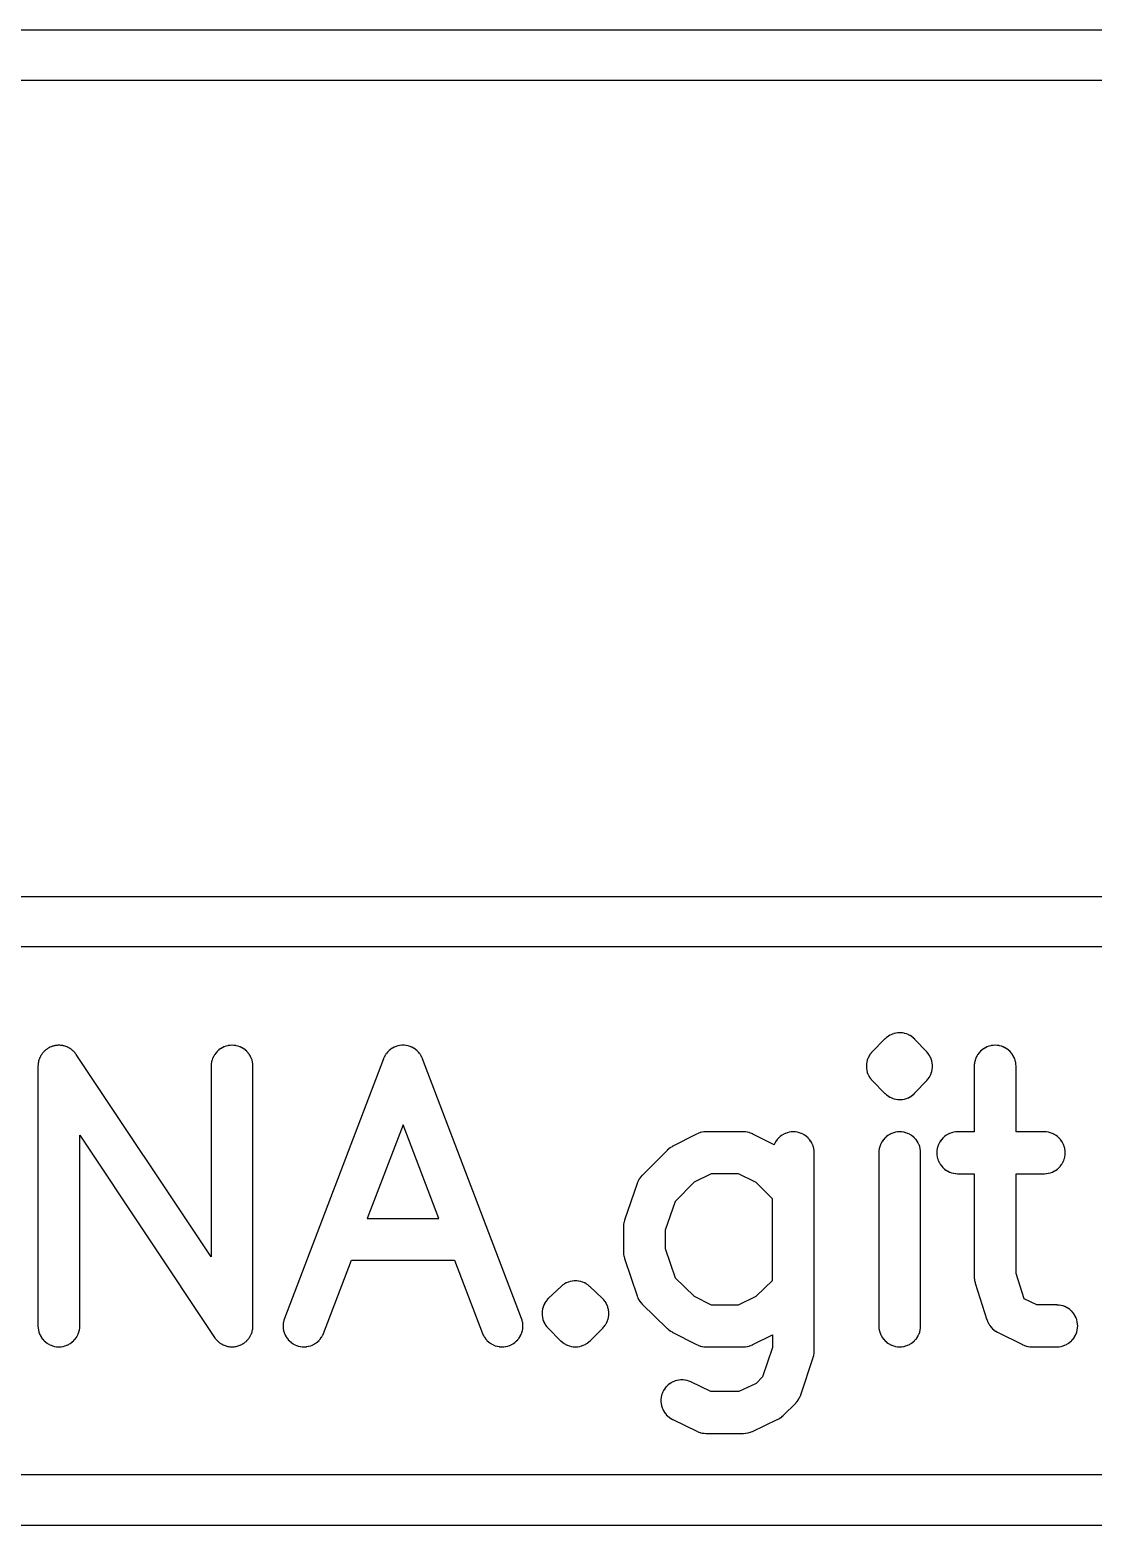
# Model space of a CAD drawing. Header units: inches. Extents: x -0.5 to 10, y -2.4 to 3.9.
# Drawn here: x 1.2877 to 1.4325, y -2.3883 to -2.1846 of the extents above; entities that cross this region are included whole.
import ezdxf

# ---------------------------------------------------------------- set-up
doc = ezdxf.new("R2010")
doc.units = ezdxf.units.IN

msp = doc.modelspace()

# ---------------------------------------------------------------- linework, layer by layer
for points in [[(0.60965, -2.18455), (1.47775, -2.18455)], [(-0.4567, -2.38835), (4.9655, -2.38835)]]:
    msp.add_lwpolyline(points)
for points in [[(2.40585, -2.30265), (2.40585, -2.19145), (0.60965, -2.19145), (0.60965, -2.30265)], [(0.60965, -2.30955), (0.60965, -2.38145), (4.96205, -2.38145), (4.96205, -2.30955)], [(1.402475, -2.323795), (1.402475, -2.323795), (1.402468, -2.323803), (1.402313, -2.323973), (1.402298, -2.32399), (1.402282, -2.324011), (1.402144, -2.324197), (1.402132, -2.324214), (1.402117, -2.324237), (1.401999, -2.324435), (1.401987, -2.324456), (1.401975, -2.324478), (1.401877, -2.324687), (1.401867, -2.324708), (1.401858, -2.324732), (1.40178, -2.324949), (1.401773, -2.32497), (1.401766, -2.324996), (1.40171, -2.32522), (1.401704, -2.325245), (1.401701, -2.325268), (1.401667, -2.325496), (1.401664, -2.325519), (1.401662, -2.325545), (1.401651, -2.325775), (1.40165, -2.3258), (1.401651, -2.325825), (1.401662, -2.326055), (1.401664, -2.326081), (1.401667, -2.326104), (1.401701, -2.326332), (1.401704, -2.326355), (1.40171, -2.32638), (1.401766, -2.326604), (1.401773, -2.32663), (1.40178, -2.326651), (1.401858, -2.326868), (1.401867, -2.326892), (1.401877, -2.326913), (1.401975, -2.327122), (1.401987, -2.327144), (1.401999, -2.327165), (1.402117, -2.327363), (1.402132, -2.327386), (1.402144, -2.327403), (1.402282, -2.327589), (1.402298, -2.32761), (1.402313, -2.327627), (1.402468, -2.327797), (1.402475, -2.327805), (1.402485, -2.327815), (1.404185, -2.329515), (1.4042, -2.32953), (1.404203, -2.329532), (1.404377, -2.32969), (1.404398, -2.329708), (1.404398, -2.329708), (1.404416, -2.329722), (1.404605, -2.329861), (1.404626, -2.329876), (1.404647, -2.329889), (1.404849, -2.330009), (1.404872, -2.330022), (1.404893, -2.330032), (1.405106, -2.330131), (1.405126, -2.33014), (1.405153, -2.33015), (1.405375, -2.330227), (1.405395, -2.330234), (1.405395, -2.330234), (1.405423, -2.330241), (1.405651, -2.330296), (1.405673, -2.330301), (1.4057, -2.330305), (1.405933, -2.330337), (1.405961, -2.33034), (1.405961, -2.33034), (1.405983, -2.330341), (1.406218, -2.330349), (1.406241, -2.33035), (1.406268, -2.330349), (1.406503, -2.330333), (1.40653, -2.330331), (1.406552, -2.330328), (1.406784, -2.330289), (1.406807, -2.330285), (1.406807, -2.330285), (1.406833, -2.330278), (1.40706, -2.330217), (1.407082, -2.33021), (1.407083, -2.33021), (1.407108, -2.330201), (1.407327, -2.330117), (1.40735, -2.330108), (1.407373, -2.330097), (1.407583, -2.329991), (1.407604, -2.32998), (1.407626, -2.329967), (1.407825, -2.329841), (1.407846, -2.329827), (1.407846, -2.329827), (1.407866, -2.329812), (1.408051, -2.329667), (1.408072, -2.329649), (1.408088, -2.329634), (1.408258, -2.329471), (1.408265, -2.329464), (1.408275, -2.329453), (1.409875, -2.327753), (1.409884, -2.327744), (1.409892, -2.327735), (1.410045, -2.327554), (1.410062, -2.327534), (1.410062, -2.327534), (1.410076, -2.327514), (1.41021, -2.32732), (1.410223, -2.3273), (1.410237, -2.327277), (1.410351, -2.32707), (1.410362, -2.327048), (1.410373, -2.327025), (1.410466, -2.326807), (1.410474, -2.326786), (1.410483, -2.32676), (1.410553, -2.326534), (1.41056, -2.32651), (1.410566, -2.326485), (1.410613, -2.326254), (1.410618, -2.326228), (1.410618, -2.326228), (1.410621, -2.326204), (1.410644, -2.325969), (1.410646, -2.325943), (1.410646, -2.325943), (1.410647, -2.325918), (1.410647, -2.325682), (1.410646, -2.325657), (1.410646, -2.325657), (1.410644, -2.325631), (1.410621, -2.325396), (1.410618, -2.325372), (1.410618, -2.325372), (1.410613, -2.325346), (1.410566, -2.325115), (1.41056, -2.32509), (1.410553, -2.325066), (1.410483, -2.32484), (1.410474, -2.324814), (1.410466, -2.324793), (1.410373, -2.324575), (1.410362, -2.324552), (1.410351, -2.32453), (1.410237, -2.324323), (1.410223, -2.3243), (1.41021, -2.32428), (1.410076, -2.324086), (1.410062, -2.324066), (1.410062, -2.324066), (1.410045, -2.324046), (1.409892, -2.323865), (1.409884, -2.323856), (1.409875, -2.323847), (1.408275, -2.322147), (1.408265, -2.322136), (1.408258, -2.322129), (1.408088, -2.321966), (1.408072, -2.321951), (1.408051, -2.321933), (1.407866, -2.321788), (1.407846, -2.321773), (1.407846, -2.321773), (1.407825, -2.321759), (1.407626, -2.321633), (1.407604, -2.32162), (1.407583, -2.321609), (1.407373, -2.321503), (1.40735, -2.321492), (1.407327, -2.321483), (1.407108, -2.321399), (1.407083, -2.32139), (1.407082, -2.32139), (1.40706, -2.321383), (1.406833, -2.321322), (1.406807, -2.321315), (1.406807, -2.321315), (1.406784, -2.321311), (1.406552, -2.321272), (1.40653, -2.321269), (1.406503, -2.321267), (1.406268, -2.321251), (1.406241, -2.32125), (1.406218, -2.321251), (1.405983, -2.321259), (1.405961, -2.32126), (1.405961, -2.32126), (1.405933, -2.321263), (1.4057, -2.321295), (1.405673, -2.321299), (1.405651, -2.321304), (1.405423, -2.321359), (1.405395, -2.321366), (1.405395, -2.321366), (1.405375, -2.321373), (1.405153, -2.32145), (1.405126, -2.32146), (1.405106, -2.321469), (1.404893, -2.321568), (1.404872, -2.321578), (1.404849, -2.321591), (1.404647, -2.321711), (1.404626, -2.321724), (1.404605, -2.321739), (1.404416, -2.321878), (1.404398, -2.321892), (1.404398, -2.321892), (1.404377, -2.32191), (1.404203, -2.322068), (1.4042, -2.32207), (1.404185, -2.322085), (1.402485, -2.323785)], [(1.28875, -2.325798), (1.28875, -2.3258), (1.28875, -2.3612), (1.28875, -2.36121), (1.288751, -2.361225), (1.288762, -2.361455), (1.288764, -2.361481), (1.288767, -2.361504), (1.288801, -2.361732), (1.288804, -2.361755), (1.28881, -2.36178), (1.288866, -2.362004), (1.288873, -2.36203), (1.28888, -2.362051), (1.288958, -2.362268), (1.288967, -2.362292), (1.288977, -2.362313), (1.289075, -2.362522), (1.289087, -2.362544), (1.289099, -2.362565), (1.289217, -2.362763), (1.289232, -2.362786), (1.289244, -2.362803), (1.289382, -2.362989), (1.289398, -2.36301), (1.289413, -2.363027), (1.289568, -2.363197), (1.289585, -2.363215), (1.289603, -2.363232), (1.289773, -2.363387), (1.28979, -2.363402), (1.289811, -2.363418), (1.289997, -2.363556), (1.290014, -2.363568), (1.290037, -2.363583), (1.290235, -2.363701), (1.290256, -2.363713), (1.290278, -2.363725), (1.290487, -2.363823), (1.290508, -2.363833), (1.290532, -2.363842), (1.290749, -2.36392), (1.29077, -2.363927), (1.290796, -2.363934), (1.29102, -2.36399), (1.291045, -2.363996), (1.291068, -2.363999), (1.291296, -2.364033), (1.291319, -2.364036), (1.291345, -2.364038), (1.291575, -2.364049), (1.2916, -2.36405), (1.291625, -2.364049), (1.291855, -2.364038), (1.291881, -2.364036), (1.291904, -2.364033), (1.292132, -2.363999), (1.292155, -2.363996), (1.29218, -2.36399), (1.292404, -2.363934), (1.29243, -2.363927), (1.292451, -2.36392), (1.292668, -2.363842), (1.292692, -2.363833), (1.292713, -2.363823), (1.292922, -2.363725), (1.292944, -2.363713), (1.292965, -2.363701), (1.293163, -2.363583), (1.293186, -2.363568), (1.293203, -2.363556), (1.293389, -2.363418), (1.29341, -2.363402), (1.293427, -2.363387), (1.293597, -2.363232), (1.293615, -2.363215), (1.293632, -2.363197), (1.293787, -2.363027), (1.293802, -2.36301), (1.293818, -2.362989), (1.293956, -2.362803), (1.293968, -2.362786), (1.293983, -2.362763), (1.294101, -2.362565), (1.294113, -2.362544), (1.294125, -2.362522), (1.294223, -2.362313), (1.294233, -2.362292), (1.294242, -2.362268), (1.29432, -2.362051), (1.294327, -2.36203), (1.294334, -2.362004), (1.29439, -2.36178), (1.294396, -2.361755), (1.294399, -2.361732), (1.294433, -2.361504), (1.294436, -2.361481), (1.294438, -2.361455), (1.294449, -2.361225), (1.29445, -2.36121), (1.29445, -2.3612), (1.29445, -2.335213), (1.312829, -2.362781), (1.31283, -2.362783), (1.312832, -2.362786), (1.312844, -2.362803), (1.312912, -2.362895), (1.31298, -2.362986), (1.312994, -2.363005), (1.312995, -2.363006), (1.312997, -2.363008), (1.312998, -2.36301), (1.313013, -2.363027), (1.313089, -2.363111), (1.313166, -2.363195), (1.31318, -2.363211), (1.313183, -2.363213), (1.313185, -2.363215), (1.313203, -2.363232), (1.313287, -2.363309), (1.313371, -2.363385), (1.313388, -2.3634), (1.31339, -2.363401), (1.313392, -2.363403), (1.313411, -2.363418), (1.313503, -2.363486), (1.313594, -2.363554), (1.313611, -2.363566), (1.313614, -2.363568), (1.313616, -2.36357), (1.313637, -2.363583), (1.313735, -2.363641), (1.313833, -2.3637), (1.313854, -2.363712), (1.313856, -2.363713), (1.313878, -2.363725), (1.313981, -2.363773), (1.314084, -2.363822), (1.314107, -2.363832), (1.314109, -2.363833), (1.314132, -2.363842), (1.314239, -2.36388), (1.314347, -2.363919), (1.31437, -2.363926), (1.314372, -2.363927), (1.314396, -2.363934), (1.314507, -2.363961), (1.314617, -2.363989), (1.314641, -2.363995), (1.314644, -2.363995), (1.314645, -2.363996), (1.314668, -2.363999), (1.314781, -2.364016), (1.314893, -2.364033), (1.314916, -2.364036), (1.314918, -2.364036), (1.31492, -2.364036), (1.314945, -2.364038), (1.315059, -2.364044), (1.315172, -2.364049), (1.315197, -2.36405), (1.3152, -2.36405), (1.315225, -2.364049), (1.315338, -2.364044), (1.315452, -2.364038), (1.315477, -2.364037), (1.315479, -2.364036), (1.315481, -2.364036), (1.315504, -2.364033), (1.315616, -2.364017), (1.315729, -2.364), (1.315753, -2.363996), (1.315753, -2.363996), (1.315756, -2.363995), (1.31578, -2.36399), (1.31589, -2.363962), (1.316001, -2.363935), (1.316023, -2.363929), (1.316025, -2.363928), (1.316027, -2.363927), (1.31603, -2.363927), (1.316051, -2.36392), (1.316158, -2.363881), (1.316265, -2.363843), (1.316285, -2.363835), (1.316288, -2.363834), (1.31629, -2.363833), (1.316292, -2.363833), (1.316313, -2.363823), (1.316416, -2.363774), (1.316519, -2.363726), (1.316539, -2.363716), (1.316541, -2.363715), (1.316544, -2.363713), (1.316565, -2.363701), (1.316662, -2.363643), (1.31676, -2.363584), (1.316779, -2.363573), (1.316781, -2.363571), (1.316783, -2.36357), (1.316786, -2.363568), (1.316803, -2.363556), (1.316895, -2.363488), (1.316986, -2.36342), (1.317005, -2.363406), (1.317006, -2.363405), (1.317008, -2.363403), (1.31701, -2.363402), (1.317027, -2.363387), (1.317111, -2.363311), (1.317195, -2.363234), (1.317211, -2.36322), (1.317213, -2.363217), (1.317215, -2.363215), (1.317232, -2.363197), (1.317309, -2.363113), (1.317385, -2.363029), (1.3174, -2.363012), (1.317401, -2.36301), (1.317403, -2.363008), (1.317418, -2.362989), (1.317486, -2.362897), (1.317554, -2.362806), (1.317566, -2.362789), (1.317568, -2.362786), (1.31757, -2.362784), (1.317583, -2.362763), (1.317641, -2.362665), (1.3177, -2.362567), (1.317712, -2.362546), (1.317713, -2.362544), (1.317725, -2.362522), (1.317773, -2.362419), (1.317822, -2.362316), (1.317832, -2.362293), (1.317833, -2.362291), (1.317842, -2.362268), (1.31788, -2.362161), (1.317919, -2.362053), (1.317926, -2.36203), (1.317927, -2.362028), (1.317934, -2.362004), (1.317961, -2.361893), (1.317989, -2.361783), (1.317995, -2.361759), (1.317995, -2.361756), (1.317996, -2.361755), (1.317999, -2.361732), (1.318016, -2.361619), (1.318033, -2.361507), (1.318036, -2.361484), (1.318036, -2.361482), (1.318036, -2.36148), (1.318038, -2.361455), (1.318044, -2.361341), (1.318049, -2.361228), (1.31805, -2.361203), (1.31805, -2.3612), (1.31805, -2.3258), (1.31805, -2.32579), (1.318049, -2.325775), (1.318038, -2.325545), (1.318036, -2.325519), (1.318033, -2.325496), (1.317999, -2.325268), (1.317996, -2.325245), (1.31799, -2.32522), (1.317934, -2.324996), (1.317927, -2.32497), (1.31792, -2.324949), (1.317842, -2.324732), (1.317833, -2.324708), (1.317823, -2.324687), (1.317725, -2.324478), (1.317713, -2.324456), (1.317701, -2.324435), (1.317583, -2.324237), (1.317568, -2.324214), (1.317556, -2.324197), (1.317418, -2.324011), (1.317402, -2.32399), (1.317387, -2.323973), (1.317232, -2.323803), (1.317215, -2.323785), (1.317197, -2.323768), (1.317027, -2.323613), (1.31701, -2.323598), (1.316989, -2.323582), (1.316803, -2.323444), (1.316786, -2.323432), (1.316763, -2.323417), (1.316565, -2.323299), (1.316544, -2.323287), (1.316522, -2.323275), (1.316313, -2.323177), (1.316292, -2.323167), (1.316268, -2.323158), (1.316051, -2.32308), (1.31603, -2.323073), (1.316004, -2.323066), (1.31578, -2.32301), (1.315755, -2.323004), (1.315732, -2.323001), (1.315504, -2.322967), (1.315481, -2.322964), (1.315455, -2.322962), (1.315225, -2.322951), (1.3152, -2.32295), (1.315175, -2.322951), (1.314945, -2.322962), (1.314919, -2.322964), (1.314896, -2.322967), (1.314668, -2.323001), (1.314645, -2.323004), (1.31462, -2.32301), (1.314396, -2.323066), (1.31437, -2.323073), (1.314349, -2.32308), (1.314132, -2.323158), (1.314108, -2.323167), (1.314087, -2.323177), (1.313878, -2.323275), (1.313856, -2.323287), (1.313835, -2.323299), (1.313637, -2.323417), (1.313614, -2.323432), (1.313597, -2.323444), (1.313411, -2.323582), (1.31339, -2.323598), (1.313373, -2.323613), (1.313203, -2.323768), (1.313185, -2.323785), (1.313168, -2.323803), (1.313013, -2.323973), (1.312998, -2.32399), (1.312982, -2.324011), (1.312844, -2.324197), (1.312832, -2.324214), (1.312817, -2.324237), (1.312699, -2.324435), (1.312687, -2.324456), (1.312675, -2.324478), (1.312577, -2.324687), (1.312567, -2.324708), (1.312558, -2.324732), (1.31248, -2.324949), (1.312473, -2.32497), (1.312466, -2.324996), (1.31241, -2.32522), (1.312404, -2.325245), (1.312401, -2.325268), (1.312367, -2.325496), (1.312364, -2.325519), (1.312362, -2.325545), (1.312351, -2.325775), (1.31235, -2.32579), (1.31235, -2.3258), (1.31235, -2.351787), (1.293971, -2.324219), (1.29397, -2.324217), (1.293968, -2.324214), (1.293956, -2.324197), (1.293888, -2.324105), (1.29382, -2.324014), (1.293806, -2.323995), (1.293805, -2.323994), (1.293803, -2.323992), (1.293802, -2.32399), (1.293787, -2.323973), (1.293711, -2.323889), (1.293634, -2.323805), (1.29362, -2.323789), (1.293617, -2.323787), (1.293615, -2.323785), (1.293597, -2.323768), (1.293513, -2.323691), (1.293429, -2.323615), (1.293412, -2.3236), (1.29341, -2.323599), (1.293408, -2.323597), (1.293389, -2.323582), (1.293297, -2.323514), (1.293206, -2.323446), (1.293189, -2.323434), (1.293186, -2.323432), (1.293184, -2.32343), (1.293163, -2.323417), (1.293065, -2.323359), (1.292967, -2.3233), (1.292946, -2.323288), (1.292944, -2.323287), (1.292922, -2.323275), (1.292819, -2.323227), (1.292716, -2.323178), (1.292693, -2.323168), (1.292691, -2.323167), (1.292668, -2.323158), (1.292561, -2.32312), (1.292453, -2.323081), (1.29243, -2.323074), (1.292428, -2.323073), (1.292404, -2.323066), (1.292293, -2.323039), (1.292183, -2.323011), (1.292159, -2.323005), (1.292156, -2.323005), (1.292155, -2.323004), (1.292132, -2.323001), (1.292019, -2.322984), (1.291907, -2.322967), (1.291884, -2.322964), (1.291882, -2.322964), (1.29188, -2.322964), (1.291855, -2.322962), (1.291741, -2.322956), (1.291628, -2.322951), (1.291603, -2.32295), (1.2916, -2.32295), (1.291575, -2.322951), (1.291462, -2.322956), (1.291348, -2.322962), (1.291323, -2.322963), (1.291321, -2.322964), (1.291319, -2.322964), (1.291296, -2.322967), (1.291184, -2.322983), (1.291071, -2.323), (1.291047, -2.323004), (1.291047, -2.323004), (1.291044, -2.323005), (1.29102, -2.32301), (1.29091, -2.323038), (1.290799, -2.323065), (1.290777, -2.323071), (1.290775, -2.323072), (1.290773, -2.323073), (1.29077, -2.323073), (1.290749, -2.32308), (1.290642, -2.323119), (1.290535, -2.323157), (1.290515, -2.323165), (1.290512, -2.323166), (1.29051, -2.323167), (1.290508, -2.323167), (1.290487, -2.323177), (1.290384, -2.323226), (1.290281, -2.323274), (1.290261, -2.323284), (1.290259, -2.323285), (1.290256, -2.323287), (1.290235, -2.323299), (1.290138, -2.323357), (1.29004, -2.323416), (1.290021, -2.323427), (1.290019, -2.323429), (1.290017, -2.32343), (1.290014, -2.323432), (1.289997, -2.323444), (1.289905, -2.323512), (1.289814, -2.32358), (1.289795, -2.323594), (1.289794, -2.323595), (1.289792, -2.323597), (1.28979, -2.323598), (1.289773, -2.323613), (1.289689, -2.323689), (1.289605, -2.323766), (1.289589, -2.32378), (1.289587, -2.323783), (1.289585, -2.323785), (1.289568, -2.323803), (1.289491, -2.323887), (1.289415, -2.323971), (1.2894, -2.323988), (1.289399, -2.32399), (1.289397, -2.323992), (1.289382, -2.324011), (1.289314, -2.324103), (1.289246, -2.324194), (1.289234, -2.324211), (1.289232, -2.324214), (1.28923, -2.324216), (1.289217, -2.324237), (1.289159, -2.324335), (1.2891, -2.324433), (1.289088, -2.324454), (1.289087, -2.324456), (1.289075, -2.324478), (1.289027, -2.324581), (1.288978, -2.324684), (1.288968, -2.324707), (1.288967, -2.324709), (1.288958, -2.324732), (1.28892, -2.324839), (1.288881, -2.324947), (1.288874, -2.32497), (1.288873, -2.324972), (1.288866, -2.324996), (1.288839, -2.325107), (1.288811, -2.325217), (1.288805, -2.325241), (1.288805, -2.325244), (1.288804, -2.325245), (1.288801, -2.325268), (1.288784, -2.325381), (1.288767, -2.325493), (1.288764, -2.325516), (1.288764, -2.325518), (1.288764, -2.32552), (1.288762, -2.325545), (1.288756, -2.325659), (1.288751, -2.325772), (1.28875, -2.32578), (1.28875, -2.32579), (1.28875, -2.325796), (1.28875, -2.325798)], [(1.331463, -2.35225), (1.345537, -2.35225), (1.349337, -2.362216), (1.349339, -2.36222), (1.349346, -2.362238), (1.349439, -2.362449), (1.34945, -2.362472), (1.349461, -2.362493), (1.349574, -2.362694), (1.349586, -2.362715), (1.3496, -2.362736), (1.349732, -2.362925), (1.349746, -2.362944), (1.349762, -2.362964), (1.349912, -2.363139), (1.349928, -2.363157), (1.349946, -2.363175), (1.350112, -2.363334), (1.350131, -2.363352), (1.350149, -2.363367), (1.35033, -2.363509), (1.350353, -2.363526), (1.35037, -2.363538), (1.350565, -2.363662), (1.350584, -2.363673), (1.350607, -2.363686), (1.350813, -2.36379), (1.350835, -2.363801), (1.350858, -2.363811), (1.351073, -2.363894), (1.351096, -2.363903), (1.351119, -2.36391), (1.351341, -2.363972), (1.351365, -2.363978), (1.351389, -2.363983), (1.351616, -2.364024), (1.351642, -2.364027), (1.351665, -2.36403), (1.351895, -2.364048), (1.351923, -2.364049), (1.351944, -2.364049), (1.352174, -2.364044), (1.3522, -2.364043), (1.352223, -2.364041), (1.352452, -2.364013), (1.352479, -2.364009), (1.352501, -2.364005), (1.352726, -2.363956), (1.35275, -2.36395), (1.352773, -2.363943), (1.352992, -2.363871), (1.353015, -2.363863), (1.353038, -2.363854), (1.353249, -2.363761), (1.353272, -2.36375), (1.353293, -2.363739), (1.353494, -2.363626), (1.353515, -2.363614), (1.353536, -2.3636), (1.353725, -2.363468), (1.353744, -2.363454), (1.353764, -2.363438), (1.353939, -2.363288), (1.353957, -2.363272), (1.353975, -2.363254), (1.354134, -2.363088), (1.354152, -2.363069), (1.354167, -2.363051), (1.354309, -2.36287), (1.354326, -2.362847), (1.354338, -2.36283), (1.354462, -2.362635), (1.354473, -2.362616), (1.354486, -2.362593), (1.35459, -2.362387), (1.354601, -2.362365), (1.354611, -2.362342), (1.354694, -2.362127), (1.354703, -2.362104), (1.35471, -2.362081), (1.354772, -2.361859), (1.354778, -2.361835), (1.354783, -2.361811), (1.354824, -2.361584), (1.354827, -2.361558), (1.35483, -2.361535), (1.354848, -2.361305), (1.354849, -2.361277), (1.354849, -2.361256), (1.354844, -2.361026), (1.354843, -2.361), (1.354841, -2.360977), (1.354813, -2.360748), (1.354809, -2.360721), (1.354805, -2.360699), (1.354756, -2.360474), (1.35475, -2.36045), (1.354743, -2.360427), (1.354671, -2.360208), (1.354665, -2.360189), (1.354663, -2.360184), (1.341163, -2.324784), (1.34116, -2.324777), (1.341154, -2.324762), (1.341063, -2.324554), (1.341052, -2.324531), (1.341041, -2.324511), (1.340931, -2.324313), (1.340919, -2.324293), (1.340905, -2.324272), (1.340776, -2.324086), (1.340762, -2.324066), (1.340747, -2.324048), (1.340601, -2.323875), (1.340585, -2.323857), (1.340568, -2.323839), (1.340405, -2.323681), (1.340389, -2.323666), (1.340369, -2.323649), (1.340192, -2.323507), (1.340174, -2.323494), (1.340153, -2.323479), (1.339963, -2.323355), (1.339944, -2.323343), (1.339922, -2.323331), (1.339721, -2.323225), (1.339696, -2.323213), (1.339677, -2.323205), (1.339467, -2.32312), (1.339445, -2.323111), (1.339422, -2.323104), (1.339204, -2.323039), (1.339182, -2.323033), (1.339157, -2.323027), (1.338935, -2.322984), (1.338912, -2.32298), (1.338887, -2.322977), (1.338662, -2.322955), (1.338634, -2.322953), (1.338613, -2.322953), (1.338387, -2.322953), (1.338366, -2.322953), (1.338338, -2.322955), (1.338113, -2.322977), (1.338088, -2.32298), (1.338065, -2.322984), (1.337843, -2.323027), (1.337818, -2.323033), (1.337796, -2.323039), (1.337578, -2.323104), (1.337555, -2.323111), (1.337533, -2.32312), (1.337323, -2.323205), (1.337304, -2.323213), (1.337279, -2.323225), (1.337078, -2.323331), (1.337056, -2.323343), (1.337037, -2.323355), (1.336847, -2.323479), (1.336826, -2.323494), (1.336808, -2.323507), (1.336631, -2.323649), (1.336611, -2.323666), (1.336595, -2.323681), (1.336432, -2.323839), (1.336415, -2.323857), (1.336399, -2.323875), (1.336253, -2.324048), (1.336238, -2.324066), (1.336224, -2.324086), (1.336095, -2.324272), (1.336081, -2.324293), (1.336069, -2.324313), (1.335959, -2.324511), (1.335948, -2.324531), (1.335937, -2.324554), (1.335846, -2.324762), (1.33584, -2.324777), (1.335837, -2.324784), (1.322337, -2.360184), (1.322335, -2.360189), (1.322329, -2.360208), (1.322257, -2.360427), (1.32225, -2.36045), (1.322244, -2.360474), (1.322195, -2.360699), (1.322191, -2.360721), (1.322187, -2.360748), (1.322159, -2.360977), (1.322157, -2.361), (1.322156, -2.361026), (1.322151, -2.361256), (1.322151, -2.361277), (1.322152, -2.361305), (1.32217, -2.361535), (1.322173, -2.361558), (1.322176, -2.361584), (1.322217, -2.361811), (1.322222, -2.361835), (1.322228, -2.361859), (1.32229, -2.362081), (1.322297, -2.362104), (1.322306, -2.362127), (1.322389, -2.362342), (1.322399, -2.362365), (1.32241, -2.362387), (1.322514, -2.362593), (1.322527, -2.362616), (1.322538, -2.362635), (1.322662, -2.36283), (1.322674, -2.362847), (1.322691, -2.36287), (1.322833, -2.363051), (1.322848, -2.363069), (1.322866, -2.363088), (1.323025, -2.363254), (1.323043, -2.363272), (1.323061, -2.363288), (1.323236, -2.363438), (1.323256, -2.363454), (1.323275, -2.363468), (1.323464, -2.3636), (1.323485, -2.363614), (1.323506, -2.363626), (1.323707, -2.363739), (1.323728, -2.36375), (1.323751, -2.363761), (1.323962, -2.363854), (1.323985, -2.363863), (1.324008, -2.363871), (1.324227, -2.363943), (1.32425, -2.36395), (1.324274, -2.363956), (1.324499, -2.364005), (1.324521, -2.364009), (1.324548, -2.364013), (1.324777, -2.364041), (1.3248, -2.364043), (1.324826, -2.364044), (1.325056, -2.364049), (1.325077, -2.364049), (1.325105, -2.364048), (1.325335, -2.36403), (1.325358, -2.364027), (1.325384, -2.364024), (1.325611, -2.363983), (1.325635, -2.363978), (1.325659, -2.363972), (1.325881, -2.36391), (1.325904, -2.363903), (1.325927, -2.363894), (1.326142, -2.363811), (1.326165, -2.363801), (1.326187, -2.36379), (1.326393, -2.363686), (1.326416, -2.363673), (1.326435, -2.363662), (1.32663, -2.363538), (1.326647, -2.363526), (1.32667, -2.363509), (1.326851, -2.363367), (1.326869, -2.363352), (1.326888, -2.363334), (1.327054, -2.363175), (1.327072, -2.363157), (1.327088, -2.363139), (1.327238, -2.362964), (1.327254, -2.362944), (1.327268, -2.362925), (1.3274, -2.362736), (1.327414, -2.362715), (1.327426, -2.362694), (1.327539, -2.362493), (1.32755, -2.362472), (1.327561, -2.362449), (1.327654, -2.362238), (1.327661, -2.36222), (1.327663, -2.362216)], [(1.41635, -2.34045), (1.41635, -2.3545), (1.41635, -2.35451), (1.416351, -2.354526), (1.416363, -2.354768), (1.416365, -2.354795), (1.416365, -2.354795), (1.416368, -2.354819), (1.416406, -2.355059), (1.416411, -2.355088), (1.416411, -2.355088), (1.416416, -2.355109), (1.416478, -2.355344), (1.41648, -2.355351), (1.416486, -2.355369), (1.418086, -2.360369), (1.418088, -2.360377), (1.418094, -2.360392), (1.418176, -2.360611), (1.418185, -2.360632), (1.418196, -2.360657), (1.4183, -2.360867), (1.418312, -2.360891), (1.418324, -2.36091), (1.418448, -2.361109), (1.418462, -2.361129), (1.418462, -2.361129), (1.418477, -2.36115), (1.41862, -2.361335), (1.418633, -2.361351), (1.418652, -2.361373), (1.418813, -2.361543), (1.418831, -2.36156), (1.418849, -2.361577), (1.419027, -2.36173), (1.419042, -2.361744), (1.419066, -2.361761), (1.419257, -2.361896), (1.419275, -2.361907), (1.419275, -2.361907), (1.419299, -2.361922), (1.419503, -2.362037), (1.419517, -2.362045), (1.419525, -2.362049), (1.422925, -2.363749), (1.422934, -2.363753), (1.422946, -2.363759), (1.423146, -2.363847), (1.423164, -2.363855), (1.423189, -2.363864), (1.423395, -2.363934), (1.423414, -2.36394), (1.42344, -2.363946), (1.423652, -2.363996), (1.423675, -2.364001), (1.423697, -2.364005), (1.423913, -2.364035), (1.423934, -2.364038), (1.423959, -2.364039), (1.424177, -2.364049), (1.424189, -2.36405), (1.4242, -2.36405), (1.4276, -2.36405), (1.42761, -2.36405), (1.427625, -2.364049), (1.427855, -2.364038), (1.427881, -2.364036), (1.427904, -2.364033), (1.428132, -2.363999), (1.428155, -2.363996), (1.42818, -2.36399), (1.428404, -2.363934), (1.42843, -2.363927), (1.428451, -2.36392), (1.428668, -2.363842), (1.428692, -2.363833), (1.428713, -2.363823), (1.428922, -2.363725), (1.428944, -2.363713), (1.428965, -2.363701), (1.429163, -2.363583), (1.429186, -2.363568), (1.429203, -2.363556), (1.429389, -2.363418), (1.42941, -2.363402), (1.429427, -2.363387), (1.429597, -2.363232), (1.429615, -2.363215), (1.429632, -2.363197), (1.429787, -2.363027), (1.429802, -2.36301), (1.429818, -2.362989), (1.429956, -2.362803), (1.429968, -2.362786), (1.429983, -2.362763), (1.430101, -2.362565), (1.430113, -2.362544), (1.430125, -2.362522), (1.430223, -2.362313), (1.430233, -2.362292), (1.430242, -2.362268), (1.43032, -2.362051), (1.430327, -2.36203), (1.430334, -2.362004), (1.43039, -2.36178), (1.430396, -2.361755), (1.430399, -2.361732), (1.430433, -2.361504), (1.430436, -2.361481), (1.430438, -2.361455), (1.430449, -2.361225), (1.43045, -2.3612), (1.430449, -2.361175), (1.430438, -2.360945), (1.430436, -2.360919), (1.430433, -2.360896), (1.430399, -2.360668), (1.430396, -2.360645), (1.43039, -2.36062), (1.430334, -2.360396), (1.430327, -2.36037), (1.43032, -2.360349), (1.430242, -2.360132), (1.430233, -2.360108), (1.430223, -2.360087), (1.430125, -2.359878), (1.430113, -2.359856), (1.430101, -2.359835), (1.429983, -2.359637), (1.429968, -2.359614), (1.429956, -2.359597), (1.429818, -2.359411), (1.429802, -2.35939), (1.429787, -2.359373), (1.429632, -2.359203), (1.429615, -2.359185), (1.429597, -2.359168), (1.429427, -2.359013), (1.42941, -2.358998), (1.429389, -2.358982), (1.429203, -2.358844), (1.429186, -2.358832), (1.429163, -2.358817), (1.428965, -2.358699), (1.428944, -2.358687), (1.428922, -2.358675), (1.428713, -2.358577), (1.428692, -2.358567), (1.428668, -2.358558), (1.428451, -2.35848), (1.42843, -2.358473), (1.428404, -2.358466), (1.42818, -2.35841), (1.428155, -2.358404), (1.428132, -2.358401), (1.427904, -2.358367), (1.427881, -2.358364), (1.427855, -2.358362), (1.427625, -2.358351), (1.42761, -2.35835), (1.4276, -2.35835), (1.424873, -2.35835), (1.423148, -2.357488), (1.42205, -2.354055), (1.42205, -2.34045), (1.4259, -2.34045), (1.42591, -2.34045), (1.425925, -2.340449), (1.426155, -2.340438), (1.426181, -2.340436), (1.426204, -2.340433), (1.426432, -2.340399), (1.426455, -2.340396), (1.42648, -2.34039), (1.426704, -2.340334), (1.42673, -2.340327), (1.426751, -2.34032), (1.426968, -2.340242), (1.426992, -2.340233), (1.427013, -2.340223), (1.427222, -2.340125), (1.427244, -2.340113), (1.427265, -2.340101), (1.427463, -2.339983), (1.427486, -2.339968), (1.427503, -2.339956), (1.427689, -2.339818), (1.42771, -2.339802), (1.427727, -2.339787), (1.427897, -2.339632), (1.427915, -2.339615), (1.427932, -2.339597), (1.428087, -2.339427), (1.428102, -2.33941), (1.428118, -2.339389), (1.428256, -2.339203), (1.428268, -2.339186), (1.428283, -2.339163), (1.428401, -2.338965), (1.428413, -2.338944), (1.428425, -2.338922), (1.428523, -2.338713), (1.428533, -2.338692), (1.428542, -2.338668), (1.42862, -2.338451), (1.428627, -2.33843), (1.428634, -2.338404), (1.42869, -2.33818), (1.428696, -2.338155), (1.428699, -2.338132), (1.428733, -2.337904), (1.428736, -2.337881), (1.428738, -2.337855), (1.428749, -2.337625), (1.42875, -2.3376), (1.428749, -2.337575), (1.428738, -2.337345), (1.428736, -2.337319), (1.428733, -2.337296), (1.428699, -2.337068), (1.428696, -2.337045), (1.42869, -2.33702), (1.428634, -2.336796), (1.428627, -2.33677), (1.42862, -2.336749), (1.428542, -2.336532), (1.428533, -2.336508), (1.428523, -2.336487), (1.428425, -2.336278), (1.428413, -2.336256), (1.428401, -2.336235), (1.428283, -2.336037), (1.428268, -2.336014), (1.428256, -2.335997), (1.428118, -2.335811), (1.428102, -2.33579), (1.428087, -2.335773), (1.427932, -2.335603), (1.427915, -2.335585), (1.427897, -2.335568), (1.427727, -2.335413), (1.42771, -2.335398), (1.427689, -2.335382), (1.427503, -2.335244), (1.427486, -2.335232), (1.427463, -2.335217), (1.427265, -2.335099), (1.427244, -2.335087), (1.427222, -2.335075), (1.427013, -2.334977), (1.426992, -2.334967), (1.426968, -2.334958), (1.426751, -2.33488), (1.42673, -2.334873), (1.426704, -2.334866), (1.42648, -2.33481), (1.426455, -2.334804), (1.426432, -2.334801), (1.426204, -2.334767), (1.426181, -2.334764), (1.426155, -2.334762), (1.425925, -2.334751), (1.42591, -2.33475), (1.4259, -2.33475), (1.42205, -2.33475), (1.42205, -2.3258), (1.42205, -2.32579), (1.422049, -2.325775), (1.422038, -2.325545), (1.422036, -2.325519), (1.422033, -2.325496), (1.421999, -2.325268), (1.421996, -2.325245), (1.42199, -2.32522), (1.421934, -2.324996), (1.421927, -2.32497), (1.42192, -2.324949), (1.421842, -2.324732), (1.421833, -2.324708), (1.421823, -2.324687), (1.421725, -2.324478), (1.421713, -2.324456), (1.421701, -2.324435), (1.421583, -2.324237), (1.421568, -2.324214), (1.421556, -2.324197), (1.421418, -2.324011), (1.421402, -2.32399), (1.421387, -2.323973), (1.421232, -2.323803), (1.421215, -2.323785), (1.421197, -2.323768), (1.421027, -2.323613), (1.42101, -2.323598), (1.420989, -2.323582), (1.420803, -2.323444), (1.420786, -2.323432), (1.420763, -2.323417), (1.420565, -2.323299), (1.420544, -2.323287), (1.420522, -2.323275), (1.420313, -2.323177), (1.420292, -2.323167), (1.420268, -2.323158), (1.420051, -2.32308), (1.42003, -2.323073), (1.420004, -2.323066), (1.41978, -2.32301), (1.419755, -2.323004), (1.419732, -2.323001), (1.419504, -2.322967), (1.419481, -2.322964), (1.419455, -2.322962), (1.419225, -2.322951), (1.4192, -2.32295), (1.419175, -2.322951), (1.418945, -2.322962), (1.418919, -2.322964), (1.418896, -2.322967), (1.418668, -2.323001), (1.418645, -2.323004), (1.41862, -2.32301), (1.418396, -2.323066), (1.41837, -2.323073), (1.418349, -2.32308), (1.418132, -2.323158), (1.418108, -2.323167), (1.418087, -2.323177), (1.417878, -2.323275), (1.417856, -2.323287), (1.417835, -2.323299), (1.417637, -2.323417), (1.417614, -2.323432), (1.417597, -2.323444), (1.417411, -2.323582), (1.41739, -2.323598), (1.417373, -2.323613), (1.417203, -2.323768), (1.417185, -2.323785), (1.417168, -2.323803), (1.417013, -2.323973), (1.416998, -2.32399), (1.416982, -2.324011), (1.416844, -2.324197), (1.416832, -2.324214), (1.416817, -2.324237), (1.416699, -2.324435), (1.416687, -2.324456), (1.416675, -2.324478), (1.416577, -2.324687), (1.416567, -2.324708), (1.416558, -2.324732), (1.41648, -2.324949), (1.416473, -2.32497), (1.416466, -2.324996), (1.41641, -2.32522), (1.416404, -2.325245), (1.416401, -2.325268), (1.416367, -2.325496), (1.416364, -2.325519), (1.416362, -2.325545), (1.416351, -2.325775), (1.41635, -2.32579), (1.41635, -2.3258), (1.41635, -2.33475), (1.4141, -2.33475), (1.41409, -2.33475), (1.414075, -2.334751), (1.413845, -2.334762), (1.413819, -2.334764), (1.413796, -2.334767), (1.413568, -2.334801), (1.413545, -2.334804), (1.41352, -2.33481), (1.413296, -2.334866), (1.41327, -2.334873), (1.413249, -2.33488), (1.413032, -2.334958), (1.413008, -2.334967), (1.412987, -2.334977), (1.412778, -2.335075), (1.412756, -2.335087), (1.412735, -2.335099), (1.412537, -2.335217), (1.412514, -2.335232), (1.412497, -2.335244), (1.412311, -2.335382), (1.41229, -2.335398), (1.412273, -2.335413), (1.412103, -2.335568), (1.412085, -2.335585), (1.412068, -2.335603), (1.411913, -2.335773), (1.411898, -2.33579), (1.411882, -2.335811), (1.411744, -2.335997), (1.411732, -2.336014), (1.411717, -2.336037), (1.411599, -2.336235), (1.411587, -2.336256), (1.411575, -2.336278), (1.411477, -2.336487), (1.411467, -2.336508), (1.411458, -2.336532), (1.41138, -2.336749), (1.411373, -2.33677), (1.411366, -2.336796), (1.41131, -2.33702), (1.411304, -2.337045), (1.411301, -2.337068), (1.411267, -2.337296), (1.411264, -2.337319), (1.411262, -2.337345), (1.411251, -2.337575), (1.41125, -2.3376), (1.411251, -2.337625), (1.411262, -2.337855), (1.411264, -2.337881), (1.411267, -2.337904), (1.411301, -2.338132), (1.411304, -2.338155), (1.41131, -2.33818), (1.411366, -2.338404), (1.411373, -2.33843), (1.41138, -2.338451), (1.411458, -2.338668), (1.411467, -2.338692), (1.411477, -2.338713), (1.411575, -2.338922), (1.411587, -2.338944), (1.411599, -2.338965), (1.411717, -2.339163), (1.411732, -2.339186), (1.411744, -2.339203), (1.411882, -2.339389), (1.411898, -2.33941), (1.411913, -2.339427), (1.412068, -2.339597), (1.412085, -2.339615), (1.412103, -2.339632), (1.412273, -2.339787), (1.41229, -2.339802), (1.412311, -2.339818), (1.412497, -2.339956), (1.412514, -2.339968), (1.412537, -2.339983), (1.412735, -2.340101), (1.412756, -2.340113), (1.412778, -2.340125), (1.412987, -2.340223), (1.413008, -2.340233), (1.413032, -2.340242), (1.413249, -2.34032), (1.41327, -2.340327), (1.413296, -2.340334), (1.41352, -2.34039), (1.413545, -2.340396), (1.413568, -2.340399), (1.413796, -2.340433), (1.413819, -2.340436), (1.413845, -2.340438), (1.414075, -2.340449), (1.41409, -2.34045), (1.4141, -2.34045)], [(1.343363, -2.34655), (1.3385, -2.333798), (1.333637, -2.34655)], [(1.389071, -2.336499), (1.386175, -2.335051), (1.386166, -2.335047), (1.386154, -2.335041), (1.385954, -2.334953), (1.385936, -2.334945), (1.385911, -2.334936), (1.385705, -2.334866), (1.385686, -2.33486), (1.38566, -2.334854), (1.385448, -2.334804), (1.385425, -2.334799), (1.385403, -2.334795), (1.385187, -2.334765), (1.385166, -2.334762), (1.385141, -2.334761), (1.384923, -2.334751), (1.384911, -2.33475), (1.3849, -2.33475), (1.3798, -2.33475), (1.37979, -2.33475), (1.379776, -2.334751), (1.379553, -2.334761), (1.37953, -2.334763), (1.379506, -2.334766), (1.379284, -2.334797), (1.379262, -2.334801), (1.379238, -2.334806), (1.379021, -2.334859), (1.378996, -2.334866), (1.378975, -2.334873), (1.378764, -2.334946), (1.378744, -2.334953), (1.37872, -2.334963), (1.378516, -2.335056), (1.378504, -2.335062), (1.378495, -2.335066), (1.375195, -2.336766), (1.375181, -2.336774), (1.375172, -2.336779), (1.374963, -2.336901), (1.37494, -2.336915), (1.37494, -2.336915), (1.374919, -2.336929), (1.374724, -2.337072), (1.374703, -2.337088), (1.374703, -2.337088), (1.374684, -2.337105), (1.374503, -2.337267), (1.3745, -2.337271), (1.374485, -2.337285), (1.371085, -2.340685), (1.371074, -2.340696), (1.371069, -2.340701), (1.370924, -2.34086), (1.370911, -2.340875), (1.370895, -2.340895), (1.370765, -2.341067), (1.370751, -2.341086), (1.370739, -2.341104), (1.370625, -2.341287), (1.370614, -2.341306), (1.370603, -2.341327), (1.370507, -2.341519), (1.370496, -2.341542), (1.370488, -2.341561), (1.37041, -2.341761), (1.370406, -2.341769), (1.370402, -2.341783), (1.368702, -2.346783), (1.368697, -2.346796), (1.368694, -2.346809), (1.368624, -2.347056), (1.368617, -2.347086), (1.368617, -2.347086), (1.368613, -2.347109), (1.368571, -2.347362), (1.368567, -2.347394), (1.368567, -2.347394), (1.368565, -2.347416), (1.368551, -2.347673), (1.36855, -2.347691), (1.36855, -2.3477), (1.36855, -2.3511), (1.36855, -2.351109), (1.368551, -2.351127), (1.368564, -2.351378), (1.368567, -2.351408), (1.368567, -2.351408), (1.36857, -2.351432), (1.36861, -2.35168), (1.368616, -2.351708), (1.368616, -2.351708), (1.368622, -2.351733), (1.368688, -2.351976), (1.368691, -2.351984), (1.368696, -2.352001), (1.370396, -2.357101), (1.370399, -2.357111), (1.370404, -2.357124), (1.370486, -2.357333), (1.370495, -2.357355), (1.370505, -2.357377), (1.370606, -2.357578), (1.370618, -2.3576), (1.370629, -2.35762), (1.370749, -2.35781), (1.370762, -2.35783), (1.370776, -2.357849), (1.370914, -2.358027), (1.370929, -2.358046), (1.370945, -2.358064), (1.371098, -2.358228), (1.37111, -2.35824), (1.371115, -2.358245), (1.374515, -2.361545), (1.374525, -2.361555), (1.374533, -2.361562), (1.374706, -2.361714), (1.374726, -2.361731), (1.374745, -2.361745), (1.374932, -2.361879), (1.374953, -2.361893), (1.374974, -2.361906), (1.375173, -2.362022), (1.37518, -2.362026), (1.375195, -2.362034), (1.378495, -2.363734), (1.378504, -2.363738), (1.378516, -2.363744), (1.37872, -2.363837), (1.378744, -2.363847), (1.378764, -2.363854), (1.378975, -2.363927), (1.378996, -2.363934), (1.379021, -2.363941), (1.379238, -2.363994), (1.379262, -2.363999), (1.379284, -2.364003), (1.379506, -2.364034), (1.37953, -2.364037), (1.379553, -2.364039), (1.379776, -2.364049), (1.37979, -2.36405), (1.3798, -2.36405), (1.3849, -2.36405), (1.384911, -2.36405), (1.384923, -2.364049), (1.385141, -2.364039), (1.385166, -2.364038), (1.385187, -2.364035), (1.385403, -2.364005), (1.385425, -2.364001), (1.385448, -2.363996), (1.38566, -2.363946), (1.385686, -2.36394), (1.385705, -2.363934), (1.385911, -2.363864), (1.385936, -2.363855), (1.385954, -2.363847), (1.386154, -2.363759), (1.386166, -2.363753), (1.386175, -2.363749), (1.38885, -2.362411), (1.38885, -2.364138), (1.387509, -2.36816), (1.386636, -2.369033), (1.384263, -2.37015), (1.380454, -2.37015), (1.377743, -2.368836), (1.377732, -2.36883), (1.377721, -2.368825), (1.377509, -2.368735), (1.377482, -2.368724), (1.377463, -2.368718), (1.377243, -2.368649), (1.37722, -2.368643), (1.377195, -2.368637), (1.37697, -2.368589), (1.376944, -2.368585), (1.376921, -2.368582), (1.376692, -2.368557), (1.376669, -2.368555), (1.376643, -2.368554), (1.376412, -2.368552), (1.376387, -2.368552), (1.376363, -2.368554), (1.376133, -2.368574), (1.376112, -2.368577), (1.376085, -2.368581), (1.375858, -2.368624), (1.375835, -2.368629), (1.375811, -2.368635), (1.375589, -2.3687), (1.375563, -2.368709), (1.375543, -2.368716), (1.375329, -2.368802), (1.375307, -2.368812), (1.375284, -2.368823), (1.37508, -2.36893), (1.375058, -2.368942), (1.375038, -2.368954), (1.374845, -2.369081), (1.374825, -2.369094), (1.374805, -2.369109), (1.374625, -2.369254), (1.374609, -2.369268), (1.374589, -2.369287), (1.374424, -2.369448), (1.374406, -2.369467), (1.374391, -2.369484), (1.374243, -2.369661), (1.374227, -2.36968), (1.374213, -2.3697), (1.374083, -2.369891), (1.374069, -2.369913), (1.374057, -2.369932), (1.373947, -2.370135), (1.373934, -2.370159), (1.373925, -2.370179), (1.373835, -2.370391), (1.373824, -2.370418), (1.373818, -2.370437), (1.373749, -2.370657), (1.373743, -2.37068), (1.373737, -2.370705), (1.373689, -2.37093), (1.373685, -2.370956), (1.373682, -2.370979), (1.373657, -2.371208), (1.373655, -2.371231), (1.373654, -2.371257), (1.373652, -2.371488), (1.373652, -2.371513), (1.373654, -2.371537), (1.373674, -2.371767), (1.373677, -2.371788), (1.373681, -2.371815), (1.373724, -2.372042), (1.373729, -2.372065), (1.373735, -2.372089), (1.3738, -2.372311), (1.373809, -2.372337), (1.373816, -2.372357), (1.373902, -2.372571), (1.373912, -2.372593), (1.373923, -2.372616), (1.37403, -2.37282), (1.374042, -2.372842), (1.374054, -2.372862), (1.374181, -2.373055), (1.374194, -2.373075), (1.374209, -2.373095), (1.374354, -2.373275), (1.374368, -2.373291), (1.374387, -2.373311), (1.374548, -2.373476), (1.374567, -2.373494), (1.374584, -2.373509), (1.374761, -2.373657), (1.37478, -2.373673), (1.3748, -2.373687), (1.374991, -2.373817), (1.375013, -2.373831), (1.375032, -2.373843), (1.375235, -2.373953), (1.375251, -2.373962), (1.375257, -2.373964), (1.378557, -2.375564), (1.378565, -2.375568), (1.378577, -2.375574), (1.378772, -2.375658), (1.378792, -2.375666), (1.378814, -2.375674), (1.379016, -2.37574), (1.379038, -2.375746), (1.379059, -2.375752), (1.379266, -2.375799), (1.379289, -2.375804), (1.37931, -2.375807), (1.379521, -2.375836), (1.379544, -2.375838), (1.379566, -2.37584), (1.379777, -2.375849), (1.379789, -2.37585), (1.3798, -2.37585), (1.3849, -2.37585), (1.384918, -2.37585), (1.384927, -2.375849), (1.385185, -2.375835), (1.385212, -2.375833), (1.385212, -2.375833), (1.38524, -2.375829), (1.385495, -2.375787), (1.385522, -2.375781), (1.385522, -2.375781), (1.385548, -2.375775), (1.385797, -2.375705), (1.385821, -2.375697), (1.385821, -2.375697), (1.385849, -2.375687), (1.386088, -2.37559), (1.386102, -2.375584), (1.386114, -2.375579), (1.389514, -2.373979), (1.38952, -2.373976), (1.389533, -2.373969), (1.389713, -2.373875), (1.389732, -2.373864), (1.38975, -2.373853), (1.389921, -2.373744), (1.389942, -2.37373), (1.389956, -2.373719), (1.390117, -2.373595), (1.390132, -2.373583), (1.39015, -2.373567), (1.3903, -2.37343), (1.390304, -2.373426), (1.390315, -2.373415), (1.392015, -2.371715), (1.392026, -2.371704), (1.392031, -2.371698), (1.392178, -2.371537), (1.392193, -2.37152), (1.392208, -2.371502), (1.392339, -2.371328), (1.392352, -2.371309), (1.392365, -2.37129), (1.392479, -2.371104), (1.392491, -2.371084), (1.392502, -2.371064), (1.392599, -2.370869), (1.392609, -2.370846), (1.392618, -2.370826), (1.392696, -2.370623), (1.392699, -2.370614), (1.392704, -2.370601), (1.394404, -2.365501), (1.394409, -2.365484), (1.394412, -2.365476), (1.394478, -2.365233), (1.394484, -2.365208), (1.394484, -2.365208), (1.39449, -2.36518), (1.39453, -2.364932), (1.394533, -2.364908), (1.394533, -2.364908), (1.394536, -2.364878), (1.394549, -2.364627), (1.39455, -2.364609), (1.39455, -2.3646), (1.39455, -2.3376), (1.39455, -2.33759), (1.394549, -2.337575), (1.394538, -2.337345), (1.394536, -2.337319), (1.394533, -2.337296), (1.394499, -2.337068), (1.394496, -2.337045), (1.39449, -2.33702), (1.394434, -2.336796), (1.394427, -2.33677), (1.39442, -2.336749), (1.394342, -2.336532), (1.394333, -2.336508), (1.394323, -2.336487), (1.394225, -2.336278), (1.394213, -2.336256), (1.394201, -2.336235), (1.394083, -2.336037), (1.394068, -2.336014), (1.394056, -2.335997), (1.393918, -2.335811), (1.393902, -2.33579), (1.393887, -2.335773), (1.393732, -2.335603), (1.393715, -2.335585), (1.393697, -2.335568), (1.393527, -2.335413), (1.39351, -2.335398), (1.393489, -2.335382), (1.393303, -2.335244), (1.393286, -2.335232), (1.393263, -2.335217), (1.393065, -2.335099), (1.393044, -2.335087), (1.393022, -2.335075), (1.392813, -2.334977), (1.392792, -2.334967), (1.392768, -2.334958), (1.392551, -2.33488), (1.39253, -2.334873), (1.392504, -2.334866), (1.39228, -2.33481), (1.392255, -2.334804), (1.392232, -2.334801), (1.392004, -2.334767), (1.391981, -2.334764), (1.391955, -2.334762), (1.391725, -2.334751), (1.3917, -2.33475), (1.391675, -2.334751), (1.391445, -2.334762), (1.391419, -2.334764), (1.391396, -2.334767), (1.391168, -2.334801), (1.391145, -2.334804), (1.39112, -2.33481), (1.390896, -2.334866), (1.39087, -2.334873), (1.390849, -2.33488), (1.390632, -2.334958), (1.390608, -2.334967), (1.390587, -2.334977), (1.390378, -2.335075), (1.390356, -2.335087), (1.390335, -2.335099), (1.390137, -2.335217), (1.390114, -2.335232), (1.390097, -2.335244), (1.389911, -2.335382), (1.38989, -2.335398), (1.389873, -2.335413), (1.389703, -2.335568), (1.389685, -2.335585), (1.389668, -2.335603), (1.389513, -2.335773), (1.389498, -2.33579), (1.389482, -2.335811), (1.389344, -2.335997), (1.389332, -2.336014), (1.389317, -2.336037), (1.389199, -2.336235), (1.389187, -2.336256), (1.389175, -2.336278), (1.389077, -2.336487)], [(1.40905, -2.36121), (1.40905, -2.36121), (1.40905, -2.3612), (1.40905, -2.3376), (1.40905, -2.33759), (1.409049, -2.337575), (1.409038, -2.337345), (1.409036, -2.337319), (1.409033, -2.337296), (1.408999, -2.337068), (1.408996, -2.337045), (1.40899, -2.33702), (1.408934, -2.336796), (1.408927, -2.33677), (1.40892, -2.336749), (1.408842, -2.336532), (1.408833, -2.336508), (1.408823, -2.336487), (1.408725, -2.336278), (1.408713, -2.336256), (1.408701, -2.336235), (1.408583, -2.336037), (1.408568, -2.336014), (1.408556, -2.335997), (1.408418, -2.335811), (1.408402, -2.33579), (1.408387, -2.335773), (1.408232, -2.335603), (1.408215, -2.335585), (1.408197, -2.335568), (1.408027, -2.335413), (1.40801, -2.335398), (1.407989, -2.335382), (1.407803, -2.335244), (1.407786, -2.335232), (1.407763, -2.335217), (1.407565, -2.335099), (1.407544, -2.335087), (1.407522, -2.335075), (1.407313, -2.334977), (1.407292, -2.334967), (1.407268, -2.334958), (1.407051, -2.33488), (1.40703, -2.334873), (1.407004, -2.334866), (1.40678, -2.33481), (1.406755, -2.334804), (1.406732, -2.334801), (1.406504, -2.334767), (1.406481, -2.334764), (1.406455, -2.334762), (1.406225, -2.334751), (1.4062, -2.33475), (1.406175, -2.334751), (1.405945, -2.334762), (1.405919, -2.334764), (1.405896, -2.334767), (1.405668, -2.334801), (1.405645, -2.334804), (1.40562, -2.33481), (1.405396, -2.334866), (1.40537, -2.334873), (1.405349, -2.33488), (1.405132, -2.334958), (1.405108, -2.334967), (1.405087, -2.334977), (1.404878, -2.335075), (1.404856, -2.335087), (1.404835, -2.335099), (1.404637, -2.335217), (1.404614, -2.335232), (1.404597, -2.335244), (1.404411, -2.335382), (1.40439, -2.335398), (1.404373, -2.335413), (1.404203, -2.335568), (1.404185, -2.335585), (1.404168, -2.335603), (1.404013, -2.335773), (1.403998, -2.33579), (1.403982, -2.335811), (1.403844, -2.335997), (1.403832, -2.336014), (1.403817, -2.336037), (1.403699, -2.336235), (1.403687, -2.336256), (1.403675, -2.336278), (1.403577, -2.336487), (1.403567, -2.336508), (1.403558, -2.336532), (1.40348, -2.336749), (1.403473, -2.33677), (1.403466, -2.336796), (1.40341, -2.33702), (1.403404, -2.337045), (1.403401, -2.337068), (1.403367, -2.337296), (1.403364, -2.337319), (1.403362, -2.337345), (1.403351, -2.337575), (1.40335, -2.33759), (1.40335, -2.3376), (1.40335, -2.3612), (1.40335, -2.36121), (1.403351, -2.361225), (1.403362, -2.361455), (1.403364, -2.361481), (1.403367, -2.361504), (1.403401, -2.361732), (1.403404, -2.361755), (1.40341, -2.36178), (1.403466, -2.362004), (1.403473, -2.36203), (1.40348, -2.362051), (1.403558, -2.362268), (1.403567, -2.362292), (1.403577, -2.362313), (1.403675, -2.362522), (1.403687, -2.362544), (1.403699, -2.362565), (1.403817, -2.362763), (1.403832, -2.362786), (1.403844, -2.362803), (1.403982, -2.362989), (1.403998, -2.36301), (1.404013, -2.363027), (1.404168, -2.363197), (1.404185, -2.363215), (1.404203, -2.363232), (1.404373, -2.363387), (1.40439, -2.363402), (1.404411, -2.363418), (1.404597, -2.363556), (1.404614, -2.363568), (1.404637, -2.363583), (1.404835, -2.363701), (1.404856, -2.363713), (1.404878, -2.363725), (1.405087, -2.363823), (1.405108, -2.363833), (1.405132, -2.363842), (1.405349, -2.36392), (1.40537, -2.363927), (1.405396, -2.363934), (1.40562, -2.36399), (1.405645, -2.363996), (1.405668, -2.363999), (1.405896, -2.364033), (1.405919, -2.364036), (1.405945, -2.364038), (1.406175, -2.364049), (1.4062, -2.36405), (1.406225, -2.364049), (1.406455, -2.364038), (1.406481, -2.364036), (1.406504, -2.364033), (1.406732, -2.363999), (1.406755, -2.363996), (1.40678, -2.36399), (1.407004, -2.363934), (1.40703, -2.363927), (1.407051, -2.36392), (1.407268, -2.363842), (1.407292, -2.363833), (1.407313, -2.363823), (1.407522, -2.363725), (1.407544, -2.363713), (1.407565, -2.363701), (1.407763, -2.363583), (1.407786, -2.363568), (1.407803, -2.363556), (1.407989, -2.363418), (1.40801, -2.363402), (1.408027, -2.363387), (1.408197, -2.363232), (1.408215, -2.363215), (1.408232, -2.363197), (1.408387, -2.363027), (1.408402, -2.36301), (1.408418, -2.362989), (1.408556, -2.362803), (1.408568, -2.362786), (1.408583, -2.362763), (1.408701, -2.362565), (1.408713, -2.362544), (1.408725, -2.362522), (1.408823, -2.362313), (1.408833, -2.362292), (1.408842, -2.362268), (1.40892, -2.362051), (1.408927, -2.36203), (1.408934, -2.362004), (1.40899, -2.36178), (1.408996, -2.361755), (1.408999, -2.361732), (1.409033, -2.361504), (1.409036, -2.361481), (1.409038, -2.361455), (1.409049, -2.361225)], [(1.386612, -2.341642), (1.384227, -2.34045), (1.380491, -2.34045), (1.378201, -2.34163), (1.375585, -2.344246), (1.37425, -2.348171), (1.37425, -2.350638), (1.375584, -2.354639), (1.378181, -2.35716), (1.380491, -2.35835), (1.384227, -2.35835), (1.386631, -2.357148), (1.38885, -2.354995), (1.38885, -2.343881)], [(1.363944, -2.355816), (1.363944, -2.355816), (1.363935, -2.355808), (1.363754, -2.355655), (1.363734, -2.355638), (1.363734, -2.355638), (1.363714, -2.355624), (1.36352, -2.35549), (1.3635, -2.355477), (1.363477, -2.355463), (1.36327, -2.355349), (1.363248, -2.355338), (1.363225, -2.355327), (1.363007, -2.355234), (1.362986, -2.355226), (1.36296, -2.355217), (1.362734, -2.355147), (1.36271, -2.35514), (1.362685, -2.355134), (1.362454, -2.355087), (1.362428, -2.355082), (1.362428, -2.355082), (1.362404, -2.355079), (1.362169, -2.355056), (1.362143, -2.355054), (1.362143, -2.355054), (1.362118, -2.355053), (1.361882, -2.355053), (1.361857, -2.355054), (1.361857, -2.355054), (1.361831, -2.355056), (1.361596, -2.355079), (1.361572, -2.355082), (1.361572, -2.355082), (1.361546, -2.355087), (1.361315, -2.355134), (1.36129, -2.35514), (1.361266, -2.355147), (1.36104, -2.355217), (1.361014, -2.355226), (1.360993, -2.355234), (1.360775, -2.355327), (1.360752, -2.355338), (1.36073, -2.355349), (1.360523, -2.355463), (1.3605, -2.355477), (1.36048, -2.35549), (1.360286, -2.355624), (1.360266, -2.355638), (1.360266, -2.355638), (1.360246, -2.355655), (1.360065, -2.355808), (1.360056, -2.355816), (1.360047, -2.355825), (1.358347, -2.357425), (1.358336, -2.357435), (1.358329, -2.357442), (1.358166, -2.357612), (1.358151, -2.357628), (1.358133, -2.357649), (1.357988, -2.357834), (1.357973, -2.357854), (1.357973, -2.357854), (1.357959, -2.357875), (1.357833, -2.358074), (1.35782, -2.358096), (1.357809, -2.358117), (1.357703, -2.358327), (1.357692, -2.35835), (1.357683, -2.358373), (1.357599, -2.358592), (1.35759, -2.358617), (1.35759, -2.358618), (1.357583, -2.35864), (1.357522, -2.358867), (1.357515, -2.358893), (1.357515, -2.358893), (1.357511, -2.358916), (1.357472, -2.359148), (1.357469, -2.35917), (1.357467, -2.359197), (1.357451, -2.359432), (1.35745, -2.359459), (1.357451, -2.359482), (1.357459, -2.359717), (1.35746, -2.359739), (1.35746, -2.359739), (1.357463, -2.359767), (1.357495, -2.36), (1.357499, -2.360027), (1.357504, -2.360049), (1.357559, -2.360277), (1.357566, -2.360305), (1.357566, -2.360305), (1.357573, -2.360325), (1.35765, -2.360547), (1.35766, -2.360574), (1.357669, -2.360594), (1.357768, -2.360807), (1.357778, -2.360828), (1.357791, -2.360851), (1.357911, -2.361053), (1.357924, -2.361074), (1.357939, -2.361095), (1.358078, -2.361284), (1.358092, -2.361302), (1.358092, -2.361302), (1.35811, -2.361323), (1.358268, -2.361497), (1.35827, -2.3615), (1.358285, -2.361515), (1.359985, -2.363215), (1.359995, -2.363225), (1.360003, -2.363232), (1.360173, -2.363387), (1.36019, -2.363402), (1.360211, -2.363418), (1.360397, -2.363556), (1.360414, -2.363568), (1.360437, -2.363583), (1.360635, -2.363701), (1.360656, -2.363713), (1.360678, -2.363725), (1.360887, -2.363823), (1.360908, -2.363833), (1.360932, -2.363842), (1.361149, -2.36392), (1.36117, -2.363927), (1.361196, -2.363934), (1.36142, -2.36399), (1.361445, -2.363996), (1.361468, -2.363999), (1.361696, -2.364033), (1.361719, -2.364036), (1.361745, -2.364038), (1.361975, -2.364049), (1.362, -2.36405), (1.362025, -2.364049), (1.362255, -2.364038), (1.362281, -2.364036), (1.362304, -2.364033), (1.362532, -2.363999), (1.362555, -2.363996), (1.36258, -2.36399), (1.362804, -2.363934), (1.36283, -2.363927), (1.362851, -2.36392), (1.363068, -2.363842), (1.363092, -2.363833), (1.363113, -2.363823), (1.363322, -2.363725), (1.363344, -2.363713), (1.363365, -2.363701), (1.363563, -2.363583), (1.363586, -2.363568), (1.363603, -2.363556), (1.363789, -2.363418), (1.36381, -2.363402), (1.363827, -2.363387), (1.363997, -2.363232), (1.364005, -2.363225), (1.364015, -2.363215), (1.365715, -2.361515), (1.36573, -2.3615), (1.365732, -2.361497), (1.36589, -2.361323), (1.365908, -2.361302), (1.365908, -2.361302), (1.365922, -2.361284), (1.366061, -2.361095), (1.366076, -2.361074), (1.366089, -2.361053), (1.366209, -2.360851), (1.366222, -2.360828), (1.366232, -2.360807), (1.366331, -2.360594), (1.36634, -2.360574), (1.36635, -2.360547), (1.366427, -2.360325), (1.366434, -2.360305), (1.366434, -2.360305), (1.366441, -2.360277), (1.366496, -2.360049), (1.366501, -2.360027), (1.366505, -2.36), (1.366537, -2.359767), (1.36654, -2.359739), (1.36654, -2.359739), (1.366541, -2.359717), (1.366549, -2.359482), (1.36655, -2.359459), (1.366549, -2.359432), (1.366533, -2.359197), (1.366531, -2.35917), (1.366528, -2.359148), (1.366489, -2.358916), (1.366485, -2.358893), (1.366485, -2.358893), (1.366478, -2.358867), (1.366417, -2.35864), (1.36641, -2.358618), (1.36641, -2.358618), (1.366401, -2.358592), (1.366317, -2.358373), (1.366308, -2.35835), (1.366297, -2.358327), (1.366191, -2.358117), (1.36618, -2.358096), (1.366167, -2.358074), (1.366041, -2.357875), (1.366027, -2.357854), (1.366027, -2.357854), (1.366012, -2.357834), (1.365867, -2.357649), (1.365849, -2.357628), (1.365834, -2.357612), (1.365671, -2.357442), (1.365664, -2.357435), (1.365653, -2.357425), (1.363953, -2.355825)]]:
    msp.add_lwpolyline(points, close=True)

doc.saveas('drawing.dxf')
